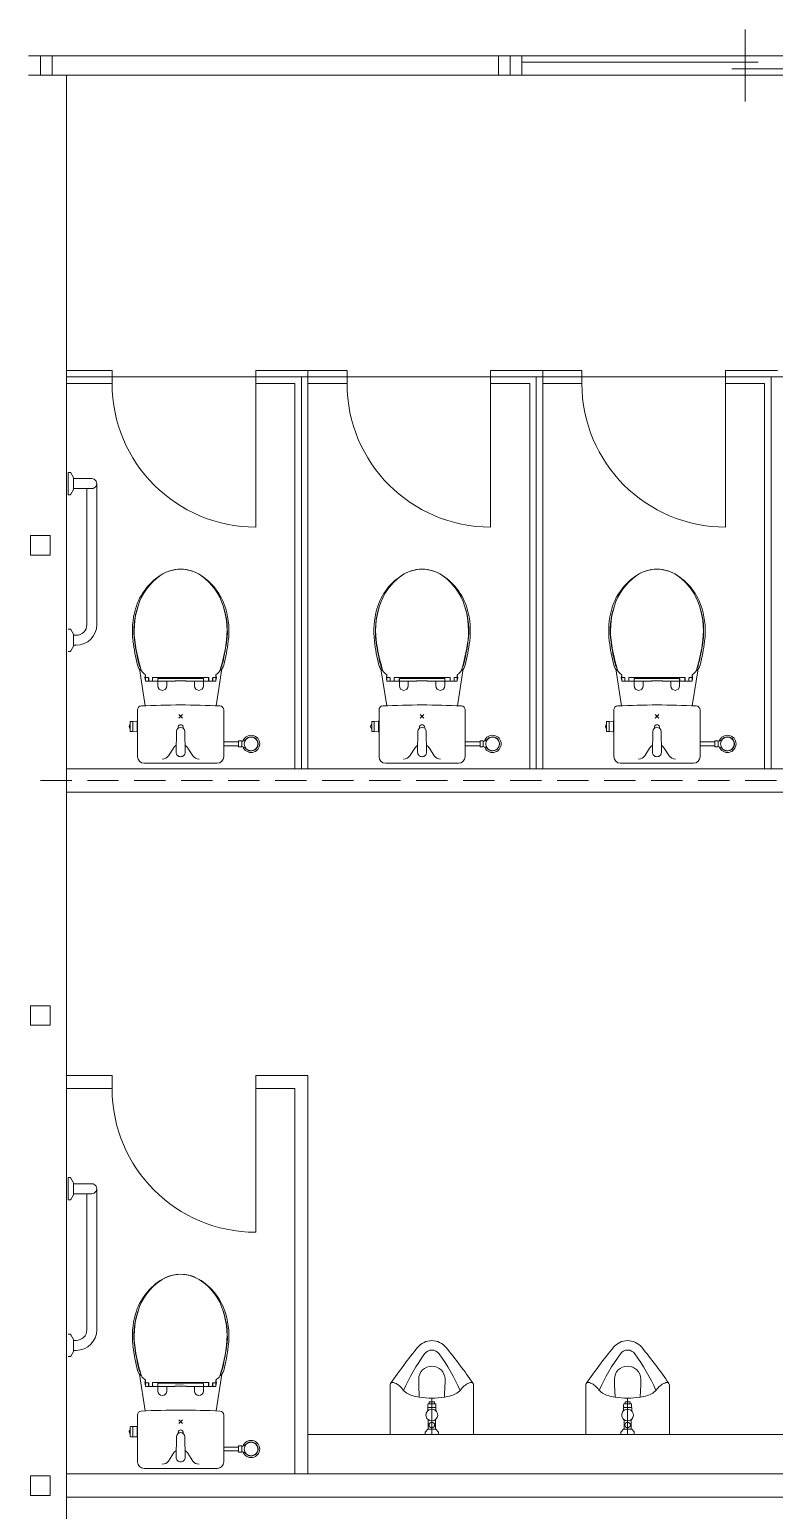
# Model space of a CAD drawing. Units: millimetres at full size, sheet at 1:100. Extents: x -84100 to 167013, y -59450 to 59350.
# Drawn here: x 123154 to 126007, y 32136 to 37806 of the extents above; entities that cross this region are included whole.
import ezdxf

# ---------------------------------------------------------------- set-up
doc = ezdxf.new("R2010")
doc.units = ezdxf.units.MM
doc.header["$LTSCALE"] = 100
doc.linetypes.add('CHAIN1', pattern=[8, 5, -1, 1, -1])
doc.linetypes.add('DASHED1', pattern=[1.8, 1.2, -0.6])
for name, color, linetype, lineweight in [('0-2_間仕切り', 5, 'Continuous', 9), ('0-4_通り芯', 3, 'Continuous', 9), ('0-5_通芯符号', 3, 'CHAIN1', 9), ('0-7_作図線', 7, 'Continuous', 9), ('0-9_階段', 6, 'Continuous', 9), ('0-B_部屋面積', 4, 'Continuous', 9)]:
    doc.layers.add(name, color=color, linetype=linetype, lineweight=lineweight)

msp = doc.modelspace()

# ---------------------------------------------------------------- linework, layer by layer
at = {"layer": '0-2_間仕切り'}
for p, q in [((125894.8, 37805.5), (125894.8, 37530.5)), ((125039.8, 37705.5), (126749.8, 37705.5)), ((125039.8, 37680.5), (125944.8, 37680.5)), ((125844.8, 37655.5), (126749.8, 37655.5)), ((125039.8, 37630.5), (126749.8, 37630.5))]:
    msp.add_line(p, q, dxfattribs=at)
at = {"layer": '0-4_通り芯'}
for p, q in [((123239.8, 37705.5), (124949.8, 37705.5)), ((124949.8, 37630.5), (123239.8, 37630.5)), ((123294.8, 37630.5), (123294.8, 28630.5)), ((123294.8, 34975.5), (131194.8, 34975.5)), ((123294.8, 34885.5), (131194.8, 34885.5)), ((123294.8, 32275.5), (129399.8, 32275.5)), ((123294.8, 32185.5), (129489.8, 32185.5))]:
    msp.add_line(p, q, dxfattribs=at)
at = {"layer": '0-5_通芯符号'}
msp.add_line((113782.3, 37630.5), (167012.6, 37630.5), dxfattribs=at)
at = {"layer": '0-5_通芯符号', "linetype": 'DASHED1'}
msp.add_line((123194.8, 34930.5), (131294.8, 34930.5), dxfattribs=at)
at = {"layer": '0-7_作図線'}
for p, q in [((123149.8, 37705.5), (123239.8, 37705.5)), ((123194.8, 37630.5), (123194.8, 37705.5)), ((123239.8, 37630.5), (123239.8, 37705.5)), ((124949.8, 37705.5), (125039.8, 37705.5)), ((124949.8, 37630.5), (124949.8, 37705.5)), ((124994.8, 37630.5), (124994.8, 37705.5)), ((125039.8, 37630.5), (125039.8, 37705.5)), ((123149.8, 37630.5), (123239.8, 37630.5)), ((124949.8, 37630.5), (125039.8, 37630.5))]:
    msp.add_line(p, q, dxfattribs=at)
for points in [[(123157.3, 35793), (123232.3, 35793), (123232.3, 35868), (123157.3, 35868)], [(123157.3, 33993), (123232.3, 33993), (123232.3, 34068), (123157.3, 34068)], [(123157.3, 32193), (123232.3, 32193), (123232.3, 32268), (123157.3, 32268)]]:
    msp.add_lwpolyline(points, close=True, dxfattribs=at)
at = {"layer": '0-9_階段'}
for p, q in [((123294.8, 36475.5), (127794.8, 36475.5)), ((124194.8, 36475.5), (124194.8, 34975.5)), ((125094.8, 36475.5), (125094.8, 34975.5)), ((125994.8, 36475.5), (125994.8, 34975.5))]:
    msp.add_line(p, q, dxfattribs=at)
at = {"layer": '0-B_部屋面積'}
for p, q in [((123294.8, 36500.5), (123469.8, 36500.5)), ((123469.8, 36500.5), (123469.8, 36450.5)), ((124019.8, 36500.5), (124219.8, 36500.5)), ((124019.8, 36500.5), (124019.8, 35900.5)), ((124219.8, 36500.5), (124219.8, 34975.5)), ((124219.8, 36500.5), (124369.8, 36500.5)), ((124369.8, 36500.5), (124369.8, 36450.5)), ((124919.8, 36500.5), (125119.8, 36500.5)), ((124919.8, 36500.5), (124919.8, 35900.5)), ((125119.8, 36500.5), (125119.8, 34975.5)), ((125119.8, 36500.5), (125269.8, 36500.5)), ((125269.8, 36500.5), (125269.8, 36450.5)), ((125819.8, 36500.5), (125819.8, 35900.5)), ((125819.8, 36500.5), (126019.8, 36500.5)), ((123294.8, 36450.5), (123469.8, 36450.5)), ((124019.8, 36450.5), (124169.8, 36450.5)), ((124169.8, 36450.5), (124169.8, 34975.5)), ((124219.8, 36450.5), (124369.8, 36450.5)), ((124919.8, 36450.5), (125069.8, 36450.5)), ((125069.8, 36450.5), (125069.8, 34975.5)), ((125119.8, 36450.5), (125269.8, 36450.5)), ((125819.8, 36450.5), (125969.8, 36450.5)), ((125969.8, 36450.5), (125969.8, 34975.5)), ((123301.9, 36024.7), (123301.9, 36109.7)), ((123301.9, 36109.7), (123308.6, 36109.7)), ((123321.6, 36090.2), (123311.2, 36108.2)), ((123321.8, 36045.2), (123321.8, 36089.2)), ((123321.8, 36086.2), (123391.9, 36086.2)), ((123410.9, 35527.2), (123410.9, 36067.2)), ((123301.9, 36024.7), (123308.6, 36024.7)), ((123311.2, 36026.2), (123321.6, 36044.2)), ((123321.8, 36048.2), (123391.9, 36048.2)), ((123372.9, 35527.2), (123372.9, 36048.2)), ((123301.9, 35509.7), (123308.6, 35509.7)), ((123321.6, 35490.2), (123311.2, 35508.2)), ((123311.2, 35426.2), (123321.6, 35444.2)), ((123321.8, 35445.2), (123321.8, 35489.2)), ((123321.8, 35486.2), (123331.9, 35486.2)), ((123321.8, 35448.2), (123331.9, 35448.2)), ((123301.9, 35424.7), (123308.6, 35424.7)), ((123596.8, 35216.4), (123574.2, 35357.5)), ((123597.8, 35311.5), (123597.8, 35333.3)), ((123607.8, 35324.5), (123597.8, 35324.5)), ((123607.7, 35324.3), (123599.5, 35324.5)), ((123624.8, 35311.5), (123624.8, 35324.9)), ((123625, 35324.9), (123624.8, 35324.9)), ((123625, 35324.9), (123625, 35311.5)), ((123702.3, 35324.9), (123625, 35324.9)), ((123839.5, 35324.9), (123762.3, 35324.9)), ((123839.5, 35311.5), (123839.5, 35324.9)), ((123839.8, 35324.9), (123839.5, 35324.9)), ((123839.8, 35311.5), (123839.8, 35324.9)), ((123866.8, 35324.5), (123856.8, 35324.5)), ((123865.1, 35324.5), (123856.9, 35324.3)), ((123866.8, 35311.5), (123866.8, 35333.3)), ((123867.8, 35216.4), (123890.4, 35357.5)), ((124521.8, 35216.4), (124499.2, 35357.5)), ((124522.8, 35311.5), (124522.8, 35333.3)), ((124532.8, 35324.5), (124522.8, 35324.5)), ((124532.7, 35324.3), (124524.5, 35324.5)), ((124549.8, 35311.5), (124549.8, 35324.9)), ((124550, 35324.9), (124550, 35311.5)), ((124628.3, 35324.9), (124627.3, 35324.9)), ((124629.4, 35324.9), (124628.3, 35324.9)), ((124630.7, 35324.9), (124629.4, 35324.9)), ((124632.1, 35324.9), (124630.7, 35324.9)), ((124633.7, 35324.9), (124632.1, 35324.9)), ((124635.4, 35324.9), (124633.7, 35324.9)), ((124637.3, 35324.9), (124635.4, 35324.9)), ((124639.3, 35324.9), (124637.3, 35324.9)), ((124641.5, 35324.9), (124639.3, 35324.9)), ((124643.8, 35325), (124641.5, 35324.9)), ((124646.3, 35325), (124643.8, 35325)), ((124651.8, 35325), (124646.3, 35325)), ((124657.3, 35325), (124651.8, 35325)), ((124662.8, 35325), (124657.3, 35325)), ((124668.3, 35325), (124662.8, 35325)), ((124670.7, 35325), (124668.3, 35325)), ((124673.1, 35324.9), (124670.7, 35325)), ((124675.2, 35324.9), (124673.1, 35324.9)), ((124677.3, 35324.9), (124675.2, 35324.9)), ((124679.2, 35324.9), (124677.3, 35324.9)), ((124680.9, 35324.9), (124679.2, 35324.9)), ((124682.4, 35324.9), (124680.9, 35324.9)), ((124683.9, 35324.9), (124682.4, 35324.9)), ((124685.2, 35324.9), (124683.9, 35324.9)), ((124686.3, 35324.9), (124685.2, 35324.9)), ((124687.3, 35324.9), (124686.3, 35324.9)), ((124764.5, 35324.9), (124687.3, 35324.9)), ((124764.8, 35324.9), (124764.5, 35324.9)), ((124764.5, 35311.5), (124764.5, 35324.9)), ((124764.8, 35311.5), (124764.8, 35324.9)), ((124791.8, 35324.5), (124781.8, 35324.5)), ((124790.1, 35324.5), (124781.9, 35324.3)), ((124791.8, 35311.5), (124791.8, 35333.3)), ((124792.8, 35216.4), (124815.4, 35357.5)), ((125421.8, 35216.4), (125399.2, 35357.5)), ((125422.8, 35311.5), (125422.8, 35333.3)), ((125432.8, 35324.5), (125422.8, 35324.5)), ((125432.6, 35324.3), (125424.5, 35324.5)), ((125449.8, 35311.5), (125449.8, 35324.9)), ((125450, 35324.9), (125450, 35311.5)), ((125528.3, 35324.9), (125527.3, 35324.9)), ((125529.4, 35324.9), (125528.3, 35324.9)), ((125530.7, 35324.9), (125529.4, 35324.9)), ((125532.1, 35324.9), (125530.7, 35324.9)), ((125533.7, 35324.9), (125532.1, 35324.9)), ((125535.4, 35324.9), (125533.7, 35324.9)), ((125537.3, 35324.9), (125535.4, 35324.9)), ((125539.3, 35324.9), (125537.3, 35324.9)), ((125541.5, 35324.9), (125539.3, 35324.9)), ((125543.8, 35325), (125541.5, 35324.9)), ((125546.3, 35325), (125543.8, 35325)), ((125551.8, 35325), (125546.3, 35325)), ((125557.3, 35325), (125551.8, 35325)), ((125562.8, 35325), (125557.3, 35325)), ((125568.3, 35325), (125562.8, 35325)), ((125570.8, 35325), (125568.3, 35325)), ((125573.1, 35324.9), (125570.8, 35325)), ((125575.2, 35324.9), (125573.1, 35324.9)), ((125577.3, 35324.9), (125575.2, 35324.9)), ((125579.2, 35324.9), (125577.3, 35324.9)), ((125580.9, 35324.9), (125579.2, 35324.9)), ((125582.5, 35324.9), (125580.9, 35324.9)), ((125583.9, 35324.9), (125582.5, 35324.9)), ((125585.2, 35324.9), (125583.9, 35324.9)), ((125586.3, 35324.9), (125585.2, 35324.9)), ((125587.3, 35324.9), (125586.3, 35324.9)), ((125664.5, 35324.9), (125587.3, 35324.9)), ((125664.8, 35324.9), (125664.5, 35324.9)), ((125664.5, 35311.5), (125664.5, 35324.9)), ((125664.8, 35311.5), (125664.8, 35324.9)), ((125691.8, 35324.5), (125681.8, 35324.5)), ((125690.1, 35324.5), (125681.9, 35324.3)), ((125691.8, 35311.5), (125691.8, 35333.3)), ((125692.7, 35216.4), (125715.4, 35357.5)), ((123609.6, 35310.5), (123598.8, 35310.5)), ((123609.6, 35310.5), (123609.6, 35322.2)), ((123609.8, 35322.5), (123609.8, 35311.5)), ((123623.8, 35310.5), (123610.8, 35310.5)), ((123626, 35310.5), (123644, 35310.5)), ((123645, 35311.5), (123645, 35319.2)), ((123645.3, 35320.2), (123645.3, 35292.5)), ((123709.3, 35310.5), (123646.3, 35310.5)), ((123647.1, 35321.2), (123712.3, 35320.5)), ((123679.2, 35305.5), (123679.2, 35310.5)), ((123679.3, 35292.5), (123679.3, 35305.5)), ((123712.3, 35320.5), (123721.3, 35320.5)), ((123750.9, 35311.5), (123713.6, 35311.5)), ((123721.3, 35320.5), (123732.3, 35320.5)), ((123732.3, 35320.5), (123743.3, 35320.5)), ((123743.3, 35320.5), (123817.5, 35321.2)), ((123755.3, 35310.5), (123818.3, 35310.5)), ((123785.3, 35305.5), (123785.3, 35292.5)), ((123785.4, 35310.5), (123785.4, 35305.5)), ((123819.3, 35320.2), (123819.3, 35292.5)), ((123819.5, 35319.2), (123819.5, 35311.5)), ((123820.5, 35310.5), (123838.5, 35310.5)), ((123853.8, 35310.5), (123840.8, 35310.5)), ((123854.8, 35322.5), (123854.8, 35311.5)), ((123855, 35322.2), (123855, 35310.5)), ((123865.8, 35310.5), (123855, 35310.5)), ((124534.6, 35310.5), (124523.8, 35310.5)), ((124534.6, 35310.5), (124534.6, 35322.2)), ((124534.8, 35322.5), (124534.8, 35311.5)), ((124548.8, 35310.5), (124535.8, 35310.5)), ((124551, 35310.5), (124569, 35310.5)), ((124570, 35311.5), (124570, 35319.2)), ((124570.3, 35320.2), (124570.3, 35292.5)), ((124634.3, 35310.5), (124571.3, 35310.5)), ((124604.2, 35305.5), (124604.2, 35310.5)), ((124604.3, 35292.5), (124604.3, 35305.5)), ((124675.9, 35311.5), (124638.6, 35311.5)), ((124646.3, 35320.5), (124657.3, 35320.5)), ((124657.3, 35320.5), (124668.3, 35320.5)), ((124668.3, 35320.5), (124742.5, 35321.2)), ((124680.3, 35310.5), (124743.3, 35310.5)), ((124710.3, 35305.5), (124710.3, 35292.5)), ((124710.4, 35310.5), (124710.4, 35305.5)), ((124744.3, 35320.2), (124744.3, 35292.5)), ((124744.5, 35319.2), (124744.5, 35311.5)), ((124745.5, 35310.5), (124763.5, 35310.5)), ((124778.8, 35310.5), (124765.8, 35310.5)), ((124779.8, 35322.5), (124779.8, 35311.5)), ((124780, 35322.2), (124780, 35310.5)), ((124790.8, 35310.5), (124780, 35310.5)), ((125434.6, 35310.5), (125423.8, 35310.5)), ((125434.6, 35310.5), (125434.6, 35322.2)), ((125434.8, 35322.5), (125434.8, 35311.5)), ((125448.8, 35310.5), (125435.8, 35310.5)), ((125451, 35310.5), (125469, 35310.5)), ((125470, 35311.5), (125470, 35319.2)), ((125470.3, 35320.2), (125470.3, 35292.5)), ((125534.3, 35310.5), (125471.3, 35310.5)), ((125504.2, 35305.5), (125504.2, 35310.5)), ((125504.3, 35292.5), (125504.3, 35305.5)), ((125575.9, 35311.5), (125538.6, 35311.5)), ((125546.3, 35320.5), (125557.3, 35320.5)), ((125557.3, 35320.5), (125568.3, 35320.5)), ((125568.3, 35320.5), (125642.5, 35321.2)), ((125580.3, 35310.5), (125643.3, 35310.5)), ((125610.3, 35305.5), (125610.3, 35292.5)), ((125610.4, 35310.5), (125610.4, 35305.5)), ((125644.3, 35320.2), (125644.3, 35292.5)), ((125644.5, 35319.2), (125644.5, 35311.5)), ((125645.5, 35310.5), (125663.5, 35310.5)), ((125678.8, 35310.5), (125665.8, 35310.5)), ((125679.8, 35322.5), (125679.8, 35311.5)), ((125680, 35322.2), (125680, 35310.5)), ((125690.8, 35310.5), (125680, 35310.5)), ((123539.3, 35155.2), (123539.3, 35118.7)), ((123549.3, 35156.2), (123540.3, 35156.2)), ((123549.3, 35156.2), (123549.3, 35117.7)), ((123549.6, 35156.5), (123564.2, 35157)), ((123565.3, 35118), (123565.3, 35156)), ((123567.3, 35200.7), (123567.3, 35021.5)), ((123725.2, 35168.4), (123739.4, 35182.6)), ((123725.2, 35182.6), (123739.4, 35168.4)), ((123897.3, 35200.7), (123897.3, 35021.5)), ((124464.3, 35155.2), (124464.3, 35118.7)), ((124474.3, 35156.2), (124465.3, 35156.2)), ((124474.3, 35156.2), (124474.3, 35117.7)), ((124474.6, 35156.5), (124489.2, 35157)), ((124490.3, 35118), (124490.3, 35156)), ((124492.3, 35200.7), (124492.3, 35021.5)), ((124650.2, 35182.6), (124664.4, 35168.4)), ((124650.2, 35168.4), (124664.4, 35182.6)), ((124822.3, 35200.7), (124822.3, 35021.5)), ((125364.3, 35155.2), (125364.3, 35118.7)), ((125374.3, 35156.2), (125365.3, 35156.2)), ((125374.3, 35156.2), (125374.3, 35117.7)), ((125374.6, 35156.5), (125389.2, 35157)), ((125390.3, 35118), (125390.3, 35156)), ((125392.3, 35200.7), (125392.3, 35021.5)), ((125550.2, 35182.6), (125564.4, 35168.4)), ((125550.2, 35168.4), (125564.4, 35182.6)), ((125722.3, 35200.7), (125722.3, 35021.5)), ((123549.3, 35117.7), (123540.3, 35117.7)), ((123549.6, 35117.5), (123564.2, 35117)), ((123565.3, 35153), (123567.3, 35153)), ((123565.3, 35121), (123567.3, 35121)), ((123715.3, 35038.7), (123716.3, 35117.6)), ((123749.3, 35038.7), (123748.3, 35117.6)), ((124474.3, 35117.7), (124465.3, 35117.7)), ((124474.6, 35117.5), (124489.2, 35117)), ((124490.3, 35153), (124492.3, 35153)), ((124490.3, 35121), (124492.3, 35121)), ((124640.3, 35038.7), (124641.3, 35117.6)), ((124674.3, 35038.7), (124673.3, 35117.6)), ((125374.3, 35117.7), (125365.3, 35117.7)), ((125374.6, 35117.5), (125389.2, 35117)), ((125390.3, 35153), (125392.3, 35153)), ((125390.3, 35121), (125392.3, 35121)), ((125540.3, 35038.7), (125541.3, 35117.6)), ((125574.3, 35038.7), (125573.3, 35117.6)), ((123685.6, 35024.4), (123704.3, 35054)), ((123760.2, 35054), (123778.9, 35024.4)), ((123897.3, 35077.8), (123954.3, 35077.8)), ((123897.3, 35063.2), (123954.3, 35063.2)), ((123954.3, 35081.5), (123955, 35082.3)), ((123954.3, 35081.5), (123954.3, 35059.5)), ((123954.3, 35059.5), (123955, 35058.8)), ((123965.5, 35082.3), (123955, 35082.3)), ((123965.5, 35058.8), (123955, 35058.8)), ((123966.3, 35081.5), (123965.5, 35082.3)), ((123966.3, 35059.5), (123965.5, 35058.8)), ((123966.3, 35081.5), (123966.3, 35059.5)), ((124610.6, 35024.4), (124629.3, 35054)), ((124685.2, 35054), (124703.9, 35024.4)), ((124822.3, 35077.8), (124879.3, 35077.8)), ((124822.3, 35063.2), (124879.3, 35063.2)), ((124879.3, 35081.5), (124880, 35082.3)), ((124879.3, 35081.5), (124879.3, 35059.5)), ((124879.3, 35059.5), (124880, 35058.8)), ((124890.5, 35058.8), (124880, 35058.8)), ((125510.6, 35024.4), (125529.3, 35054)), ((125585.2, 35054), (125603.9, 35024.4)), ((125722.3, 35077.8), (125779.3, 35077.8)), ((125722.3, 35063.2), (125779.3, 35063.2)), ((125779.3, 35081.5), (125780, 35082.3)), ((125779.3, 35081.5), (125779.3, 35059.5)), ((125779.3, 35059.5), (125780, 35058.8)), ((125790.5, 35058.8), (125780, 35058.8)), ((123592.3, 34996.5), (123872.3, 34996.5)), ((124517.3, 34996.5), (124797.3, 34996.5)), ((125417.3, 34996.5), (125697.3, 34996.5)), ((123294.8, 33800.5), (123469.8, 33800.5)), ((123469.8, 33800.5), (123469.8, 33750.5)), ((124019.8, 33800.5), (124019.8, 33200.5)), ((124019.8, 33800.5), (124219.8, 33800.5)), ((124219.8, 33800.5), (124219.8, 32275.5)), ((123294.8, 33750.5), (123469.8, 33750.5)), ((124019.8, 33750.5), (124169.8, 33750.5)), ((124169.8, 33750.5), (124169.8, 32275.5)), ((123301.9, 33409.7), (123308.6, 33409.7)), ((123301.9, 33324.7), (123301.9, 33409.7)), ((123321.6, 33390.2), (123311.2, 33408.2)), ((123311.2, 33326.2), (123321.6, 33344.2)), ((123321.8, 33345.2), (123321.8, 33389.2)), ((123321.8, 33386.2), (123391.9, 33386.2)), ((123321.8, 33348.2), (123391.9, 33348.2)), ((123372.9, 32827.2), (123372.9, 33348.2)), ((123410.9, 32827.2), (123410.9, 33367.2)), ((123301.9, 33324.7), (123308.6, 33324.7)), ((123301.9, 32809.7), (123308.6, 32809.7)), ((123321.6, 32790.2), (123311.2, 32808.2)), ((123321.8, 32745.2), (123321.8, 32789.2)), ((123321.8, 32786.2), (123331.9, 32786.2)), ((123301.9, 32724.7), (123308.6, 32724.7)), ((123311.2, 32726.2), (123321.6, 32744.2)), ((123321.8, 32748.2), (123331.9, 32748.2)), ((123596.8, 32516.4), (123574.2, 32657.5)), ((123597.8, 32611.5), (123597.8, 32633.3)), ((123607.8, 32624.5), (123597.8, 32624.5)), ((123609.6, 32610.5), (123598.8, 32610.5)), ((123607.7, 32624.3), (123599.5, 32624.5)), ((123609.6, 32610.5), (123609.6, 32622.3)), ((123609.8, 32622.5), (123609.8, 32611.5)), ((123623.8, 32610.5), (123610.8, 32610.5)), ((123624.8, 32611.5), (123624.8, 32624.9)), ((123625, 32624.9), (123625, 32611.5)), ((123626, 32610.5), (123644, 32610.5)), ((123645, 32611.5), (123645, 32619.2)), ((123645.3, 32620.2), (123645.3, 32592.5)), ((123709.3, 32610.5), (123646.3, 32610.5)), ((123679.2, 32605.5), (123679.2, 32610.5)), ((123679.3, 32592.5), (123679.3, 32605.5)), ((123703.3, 32624.9), (123702.3, 32624.9)), ((123704.4, 32624.9), (123703.3, 32624.9)), ((123705.7, 32624.9), (123704.4, 32624.9)), ((123707.1, 32624.9), (123705.7, 32624.9)), ((123708.7, 32624.9), (123707.1, 32624.9)), ((123710.4, 32624.9), (123708.7, 32624.9)), ((123712.3, 32624.9), (123710.4, 32624.9)), ((123714.3, 32624.9), (123712.3, 32624.9)), ((123750.9, 32611.5), (123713.6, 32611.5)), ((123716.5, 32624.9), (123714.3, 32624.9)), ((123718.8, 32625), (123716.5, 32624.9)), ((123721.3, 32625), (123718.8, 32625)), ((123726.8, 32625), (123721.3, 32625)), ((123721.3, 32620.5), (123732.3, 32620.5)), ((123732.3, 32625), (123726.8, 32625)), ((123737.8, 32625), (123732.3, 32625)), ((123732.3, 32620.5), (123743.3, 32620.5)), ((123743.3, 32625), (123737.8, 32625)), ((123745.7, 32625), (123743.3, 32625)), ((123743.3, 32620.5), (123817.5, 32621.2)), ((123748.1, 32624.9), (123745.7, 32625)), ((123750.2, 32624.9), (123748.1, 32624.9)), ((123752.3, 32624.9), (123750.2, 32624.9)), ((123754.2, 32624.9), (123752.3, 32624.9)), ((123755.9, 32624.9), (123754.2, 32624.9)), ((123755.3, 32610.5), (123818.3, 32610.5)), ((123757.4, 32624.9), (123755.9, 32624.9)), ((123758.9, 32624.9), (123757.4, 32624.9)), ((123760.2, 32624.9), (123758.9, 32624.9)), ((123761.3, 32624.9), (123760.2, 32624.9)), ((123762.3, 32624.9), (123761.3, 32624.9)), ((123839.5, 32624.9), (123762.3, 32624.9)), ((123785.3, 32605.5), (123785.3, 32592.5)), ((123785.4, 32610.5), (123785.4, 32605.5)), ((123819.3, 32620.2), (123819.3, 32592.5)), ((123819.5, 32619.2), (123819.5, 32611.5)), ((123820.5, 32610.5), (123838.5, 32610.5)), ((123839.8, 32624.9), (123839.5, 32624.9)), ((123839.5, 32611.5), (123839.5, 32624.9)), ((123839.8, 32611.5), (123839.8, 32624.9)), ((123853.8, 32610.5), (123840.8, 32610.5)), ((123854.8, 32622.5), (123854.8, 32611.5)), ((123855, 32622.3), (123855, 32610.5)), ((123865.8, 32610.5), (123855, 32610.5)), ((123866.8, 32624.5), (123856.8, 32624.5)), ((123865.1, 32624.5), (123856.9, 32624.3)), ((123866.8, 32611.5), (123866.8, 32633.3)), ((123867.8, 32516.4), (123890.4, 32657.5)), ((124534.8, 32425.5), (124534.8, 32615.5)), ((124644.3, 32625.4), (124644.3, 32637.4)), ((124646.8, 32569.3), (124644.5, 32615.7)), ((124745, 32615.7), (124742.7, 32569.3)), ((124745.3, 32637.4), (124745.3, 32625.4)), ((124854.8, 32425.5), (124854.8, 32615.5)), ((125284.8, 32425.5), (125284.8, 32615.5)), ((125394.3, 32625.4), (125394.3, 32637.4)), ((125396.8, 32569.3), (125394.5, 32615.7)), ((125495, 32615.7), (125492.7, 32569.3)), ((125495.3, 32637.4), (125495.3, 32625.4)), ((125604.8, 32425.5), (125604.8, 32615.5)), ((124684.8, 32543.5), (124684.9, 32549.5)), ((124694.8, 32565.5), (124694.8, 32425.5)), ((124704.6, 32549.5), (124704.7, 32543.5)), ((125434.8, 32543.5), (125434.9, 32549.5)), ((125444.8, 32565.5), (125444.8, 32425.5)), ((125454.6, 32549.5), (125454.7, 32543.5)), ((123567.3, 32500.7), (123567.3, 32321.5)), ((123897.3, 32500.7), (123897.3, 32321.5)), ((124679, 32520.3), (124679, 32529.5)), ((124679, 32529.5), (124710.5, 32529.5)), ((124679.5, 32541.5), (124679.3, 32529.5)), ((124684.8, 32543.5), (124681.5, 32543.5)), ((124708.1, 32543.5), (124684.8, 32543.5)), ((124710.1, 32541.5), (124710.3, 32529.5)), ((124710.5, 32529.5), (124710.5, 32520.3)), ((125429, 32520.3), (125429, 32529.5)), ((125429, 32529.5), (125460.5, 32529.5)), ((125429.5, 32541.5), (125429.3, 32529.5)), ((125434.8, 32543.5), (125431.5, 32543.5)), ((125458.1, 32543.5), (125434.8, 32543.5)), ((125460.1, 32541.5), (125460.3, 32529.5)), ((125460.5, 32529.5), (125460.5, 32520.3)), ((123539.3, 32455.2), (123539.3, 32418.7)), ((123549.3, 32456.2), (123540.3, 32456.2)), ((123549.3, 32456.2), (123549.3, 32417.7)), ((123549.6, 32456.5), (123564.2, 32457)), ((123565.3, 32418), (123565.3, 32456)), ((123565.3, 32453), (123567.3, 32453)), ((123725.2, 32482.6), (123739.4, 32468.4)), ((123725.2, 32468.4), (123739.4, 32482.6)), ((124669, 32425.5), (124669, 32433.9)), ((124679.1, 32446), (124670.1, 32436.6)), ((124709.4, 32446.5), (124680.2, 32446.5)), ((124681.3, 32446.5), (124681.3, 32478.9)), ((124708.3, 32478.9), (124708.3, 32446.5)), ((124710.5, 32446), (124719.4, 32436.6)), ((124720.5, 32425.5), (124720.5, 32433.9)), ((125419, 32425.5), (125419, 32433.9)), ((125429.1, 32446), (125420.1, 32436.6)), ((125459.4, 32446.5), (125430.2, 32446.5)), ((125431.3, 32446.5), (125431.3, 32478.9)), ((125458.3, 32478.9), (125458.3, 32446.5)), ((125460.5, 32446), (125469.4, 32436.6)), ((125470.5, 32425.5), (125470.5, 32433.9)), ((123549.3, 32417.7), (123540.3, 32417.7)), ((123549.6, 32417.5), (123564.2, 32417)), ((123565.3, 32421), (123567.3, 32421)), ((123715.3, 32338.7), (123716.3, 32417.6)), ((123749.3, 32338.7), (123748.3, 32417.6)), ((123897.3, 32377.8), (123954.3, 32377.8)), ((123954.3, 32381.5), (123955, 32382.3)), ((123954.3, 32381.5), (123954.3, 32359.5)), ((124219.8, 32425.5), (128194.8, 32425.5)), ((123685.6, 32324.4), (123704.3, 32354)), ((123760.2, 32354), (123778.9, 32324.4)), ((123897.3, 32363.2), (123954.3, 32363.2)), ((123954.3, 32359.5), (123955, 32358.8)), ((123965.5, 32358.8), (123955, 32358.8)), ((123592.3, 32296.5), (123872.3, 32296.5))]:
    msp.add_line(p, q, dxfattribs=at)
for points in [[(123762.3, 35324.9), (123761.3, 35324.9), (123760.2, 35324.9), (123758.9, 35324.9), (123757.4, 35324.9), (123755.9, 35324.9), (123754.2, 35324.9), (123752.3, 35324.9), (123750.2, 35324.9), (123748.1, 35324.9), (123745.7, 35325), (123743.3, 35325), (123737.8, 35325), (123732.3, 35325), (123726.8, 35325), (123721.3, 35325), (123718.8, 35325), (123716.5, 35324.9), (123714.3, 35324.9), (123712.3, 35324.9), (123710.4, 35324.9), (123708.7, 35324.9), (123707.1, 35324.9), (123705.7, 35324.9), (123704.4, 35324.9), (123703.3, 35324.9), (123702.3, 35324.9)], [(124627.3, 35324.9), (124550, 35324.9), (124549.8, 35324.9)], [(125527.3, 35324.9), (125450, 35324.9), (125449.8, 35324.9)], [(124572.1, 35321.2), (124637.3, 35320.5), (124646.3, 35320.5)], [(125472.1, 35321.2), (125537.3, 35320.5), (125546.3, 35320.5)], [(124891.3, 35081.5), (124890.5, 35082.3), (124880, 35082.3)], [(124891.3, 35081.5), (124891.3, 35059.5), (124890.5, 35058.8)], [(125791.3, 35081.5), (125790.5, 35082.3), (125780, 35082.3)], [(125791.3, 35081.5), (125791.3, 35059.5), (125790.5, 35058.8)], [(123702.3, 32624.9), (123625, 32624.9), (123624.8, 32624.9)], [(123647.1, 32621.2), (123712.3, 32620.5), (123721.3, 32620.5)], [(123966.3, 32381.5), (123965.5, 32382.3), (123955, 32382.3)], [(123966.3, 32381.5), (123966.3, 32359.5), (123965.5, 32358.8)]]:
    msp.add_lwpolyline(points, dxfattribs=at)
for centre, radius in [((124002.3, 35070.5), 26.2), ((124927.3, 35070.5), 26.2), ((125827.3, 35070.5), 26.2), ((124694.8, 32462.5), 10.5), ((125444.8, 32462.5), 10.5), ((124002.3, 32370.5), 26.2)]:
    msp.add_circle(centre, radius, dxfattribs=at)
for centre, radius, start, end in [((124019.8, 36450.5), 550, 180, 270), ((124919.8, 36450.5), 550, 180, 270), ((125819.8, 36450.5), 550, 180, 270), ((123308.6, 36106.7), 3, 29.898, 90), ((123319.8, 36089.2), 2, 0, 29.9), ((123391.9, 36067.2), 19, 269.9996, 90), ((123308.6, 36027.7), 3, 270, 330.102), ((123319.8, 36045.2), 2, 330.1, 360), ((123777.4, 35524.6), 227, 120.0891, 163.9428), ((123732.3, 35602.5), 137, 54.263, 125.737), ((123732.3, 35602.5), 137, 59.9109, 120.089), ((123687.2, 35524.6), 227, 16.0572, 59.9109), ((124702.4, 35524.6), 227, 120.0891, 163.9428), ((124657.3, 35602.5), 137, 54.263, 125.737), ((124657.3, 35602.5), 137, 59.9109, 120.089), ((124612.2, 35524.6), 227, 16.0572, 59.9109), ((125602.4, 35524.6), 227, 120.0891, 163.9428), ((125557.3, 35602.5), 137, 54.263, 125.737), ((125557.3, 35602.5), 137, 59.9109, 120.089), ((125512.2, 35524.6), 227, 16.0572, 59.9109), ((123783.7, 35531.1), 225, 125.737, 162.4982), ((123680.9, 35531.1), 225, 17.5018, 54.263), ((124708.7, 35531.1), 225, 125.737, 162.4982), ((124605.9, 35531.1), 225, 17.5018, 54.263), ((125608.7, 35531.1), 225, 125.737, 162.4982), ((125505.9, 35531.1), 225, 17.5018, 54.263), ((123854.3, 35502.5), 307, 163.9428, 187.2655), ((123854.3, 35502.5), 301, 161.2166, 188.144), ((123874.3, 35502.5), 320, 162.4982, 189.7492), ((123610.3, 35502.5), 301, 351.8559, 18.7834), ((123590.3, 35502.5), 320, 350.2508, 17.5017), ((123610.3, 35502.5), 307, 352.7344, 16.0572), ((124779.3, 35502.5), 307, 163.9428, 187.2655), ((124779.3, 35502.5), 301, 161.2166, 188.144), ((124799.3, 35502.5), 320, 162.4982, 189.7492), ((124535.3, 35502.5), 301, 351.8559, 18.7834), ((124515.3, 35502.5), 320, 350.2508, 17.5017), ((124535.3, 35502.5), 307, 352.7344, 16.0572), ((125679.3, 35502.5), 307, 163.9428, 187.2655), ((125679.3, 35502.5), 301, 161.2166, 188.144), ((125699.3, 35502.5), 320, 162.4982, 189.7492), ((125435.3, 35502.5), 301, 351.8559, 18.7834), ((125415.3, 35502.5), 320, 350.2508, 17.5017), ((125435.3, 35502.5), 307, 352.7344, 16.0572), ((123308.6, 35506.7), 3, 29.899, 90), ((123331.9, 35527.2), 41, 270, 0), ((123331.9, 35527.2), 79, 270, 0), ((123319.8, 35489.2), 2, 0, 29.9), ((123319.8, 35445.2), 2, 330.1, 360), ((124343.3, 35564.8), 800, 187.2656, 193.9829), ((124387.8, 35578.8), 840, 188.144, 194.3016), ((124406.5, 35593.9), 860, 189.7492, 196.0105), ((123058.1, 35593.9), 860, 343.9895, 350.2508), ((123076.7, 35578.8), 840, 345.6984, 351.8559), ((123121.2, 35564.8), 800, 346.0171, 352.7344), ((125268.3, 35564.8), 800, 187.2656, 193.9829), ((125312.8, 35578.8), 840, 188.144, 194.3016), ((125331.5, 35593.9), 860, 189.7492, 196.0105), ((123983.1, 35593.9), 860, 343.9895, 350.2508), ((124001.7, 35578.8), 840, 345.6984, 351.8559), ((124046.2, 35564.8), 800, 346.0171, 352.7344), ((126168.3, 35564.8), 800, 187.2656, 193.9829), ((126212.8, 35578.8), 840, 188.144, 194.3016), ((126231.5, 35593.9), 860, 189.7492, 196.0105), ((124883.1, 35593.9), 860, 343.9895, 350.2508), ((124901.7, 35578.8), 840, 345.6984, 351.8559), ((124946.2, 35564.8), 800, 346.0171, 352.7344), ((123308.6, 35427.7), 3, 270, 330.101), ((123601, 35380), 35, 193.9829, 237.8578), ((123607.8, 35380), 35, 194.3016, 214.0763), ((123613.5, 35366.4), 35, 196.0105, 207.2597), ((123613.5, 35366.4), 35, 207.2597, 240.517), ((123625.5, 35324.5), 30, 159.7594, 202.5403), ((123594.8, 35333.3), 3, 31.3923, 60.517), ((123594.8, 35333.3), 3, 0, 31.3923), ((123598.8, 35325.5), 1, 180, 270), ((123607.6, 35322.2), 2, 0, 88.2986), ((123607.8, 35322.5), 2, 0, 90), ((123856.8, 35322.5), 2, 90, 180), ((123857, 35322.2), 2, 91.7014, 180), ((123865.8, 35325.5), 1, 270, 0), ((123839.1, 35324.5), 30, 337.4597, 20.2406), ((123869.8, 35333.3), 3, 148.6077, 180), ((123869.8, 35333.3), 3, 119.483, 148.6076), ((123851.1, 35366.4), 35, 299.483, 332.7403), ((123863.6, 35380), 35, 302.1422, 346.0171), ((123851.1, 35366.4), 35, 332.7403, 343.9895), ((123856.8, 35380), 35, 325.9236, 345.6984), ((124526, 35380), 35, 193.9829, 237.8578), ((124532.8, 35380), 35, 194.3016, 214.0763), ((124538.5, 35366.4), 35, 196.0105, 207.2597), ((124538.5, 35366.4), 35, 207.2597, 240.517), ((124550.5, 35324.5), 30, 159.7594, 202.5403), ((124519.8, 35333.3), 3, 31.3923, 60.517), ((124519.8, 35333.3), 3, 0, 31.3923), ((124523.8, 35325.5), 1, 180, 270), ((124532.6, 35322.2), 2, 0, 88.2986), ((124532.8, 35322.5), 2, 0, 90), ((124781.8, 35322.5), 2, 90, 180), ((124782, 35322.2), 2, 91.7014, 180), ((124790.8, 35325.5), 1, 270, 0), ((124794.8, 35333.3), 3, 148.6077, 180), ((124764.1, 35324.5), 30, 337.4597, 20.2406), ((124794.8, 35333.3), 3, 119.483, 148.6076), ((124776.1, 35366.4), 35, 299.483, 332.7403), ((124788.6, 35380), 35, 302.1422, 346.0171), ((124776.1, 35366.4), 35, 332.7403, 343.9895), ((124781.8, 35380), 35, 325.9236, 345.6984), ((125426, 35380), 35, 193.9829, 237.8578), ((125432.8, 35380), 35, 194.3016, 214.0763), ((125438.5, 35366.4), 35, 196.0105, 207.2597), ((125438.5, 35366.4), 35, 207.2597, 240.517), ((125450.5, 35324.5), 30, 159.7594, 202.5403), ((125419.8, 35333.3), 3, 31.3923, 60.517), ((125419.8, 35333.3), 3, 0, 31.3923), ((125423.8, 35325.5), 1, 180, 270), ((125432.6, 35322.2), 2, 0, 88.2986), ((125432.8, 35322.5), 2, 0, 90), ((125681.8, 35322.5), 2, 90, 180), ((125682, 35322.2), 2, 91.7014, 180), ((125690.8, 35325.5), 1, 270, 0), ((125694.8, 35333.3), 3, 148.6077, 180), ((125664.1, 35324.5), 30, 337.4597, 20.2406), ((125694.8, 35333.3), 3, 119.483, 148.6076), ((125676.1, 35366.4), 35, 299.483, 332.7403), ((125688.6, 35380), 35, 302.1422, 346.0171), ((125676.1, 35366.4), 35, 332.7403, 343.9895), ((125681.8, 35380), 35, 325.9236, 345.6984), ((123598.8, 35311.5), 1, 180, 270), ((123610.8, 35311.5), 1, 180, 270), ((123623.8, 35311.5), 1, 270, 0), ((123626, 35311.5), 1, 180, 270), ((123644, 35311.5), 1, 270, 0), ((123647, 35319.2), 2, 151.045, 180), ((123647, 35319.2), 2, 89.0234, 151.045), ((123646.3, 35311.5), 1, 180, 270), ((123662.3, 35292.5), 17, 180, 0), ((123709.3, 35315.5), 5, 270, 295.8419), ((123713.6, 35306.5), 5, 90, 115.8419), ((123750.9, 35306.5), 5, 64.1581, 90), ((123755.3, 35315.5), 5, 244.1581, 270), ((123802.3, 35292.5), 17, 180, 0), ((123817.5, 35319.2), 2, 28.955, 90.9537), ((123818.3, 35311.5), 1, 270, 0), ((123817.5, 35319.2), 2, 0, 28.955), ((123820.5, 35311.5), 1, 180, 270), ((123838.5, 35311.5), 1, 270, 0), ((123840.8, 35311.5), 1, 180, 270), ((123853.8, 35311.5), 1, 270, 0), ((123865.8, 35311.5), 1, 270, 0), ((124523.8, 35311.5), 1, 180, 270), ((124535.8, 35311.5), 1, 180, 270), ((124548.8, 35311.5), 1, 270, 0), ((124551, 35311.5), 1, 180, 270), ((124569, 35311.5), 1, 270, 0), ((124572, 35319.2), 2, 151.045, 180), ((124572, 35319.2), 2, 89.0234, 151.045), ((124571.3, 35311.5), 1, 180, 270), ((124587.3, 35292.5), 17, 180, 0), ((124634.3, 35315.5), 5, 270, 295.8419), ((124638.6, 35306.5), 5, 90, 115.8419), ((124675.9, 35306.5), 5, 64.1581, 90), ((124680.3, 35315.5), 5, 244.1581, 270), ((124727.3, 35292.5), 17, 180, 0), ((124742.5, 35319.2), 2, 28.955, 90.9537), ((124743.3, 35311.5), 1, 270, 0), ((124742.5, 35319.2), 2, 0, 28.955), ((124745.5, 35311.5), 1, 180, 270), ((124763.5, 35311.5), 1, 270, 0), ((124765.8, 35311.5), 1, 180, 270), ((124778.8, 35311.5), 1, 270, 0), ((124790.8, 35311.5), 1, 270, 0), ((125423.8, 35311.5), 1, 180, 270), ((125435.8, 35311.5), 1, 180, 270), ((125448.8, 35311.5), 1, 270, 0), ((125451, 35311.5), 1, 180, 270), ((125469, 35311.5), 1, 270, 0), ((125472, 35319.2), 2, 151.045, 180), ((125472, 35319.2), 2, 89.0234, 151.045), ((125471.3, 35311.5), 1, 180, 270), ((125487.3, 35292.5), 17, 180, 0), ((125534.3, 35315.5), 5, 270, 295.8419), ((125538.6, 35306.5), 5, 90, 115.8419), ((125575.9, 35306.5), 5, 64.1581, 90), ((125580.3, 35315.5), 5, 244.1581, 270), ((125627.3, 35292.5), 17, 180, 0), ((125642.5, 35319.2), 2, 28.955, 90.9537), ((125643.3, 35311.5), 1, 270, 0), ((125642.5, 35319.2), 2, 0, 28.955), ((125645.5, 35311.5), 1, 180, 270), ((125663.5, 35311.5), 1, 270, 0), ((125665.8, 35311.5), 1, 180, 270), ((125678.8, 35311.5), 1, 270, 0), ((125690.8, 35311.5), 1, 270, 0), ((123582.3, 35200.7), 15, 92.8773, 179.9998), ((123732.3, 32219.5), 3000, 90, 92.8804), ((123732.3, 32219.5), 3000, 87.1196, 90.0001), ((123882.3, 35200.7), 15, 0, 87.1187), ((124507.3, 35200.7), 15, 92.8773, 179.9998), ((124657.3, 32219.5), 3000, 90, 92.8804), ((124657.3, 32219.5), 3000, 87.1196, 90.0001), ((124807.3, 35200.7), 15, 0, 87.1187), ((125407.3, 35200.7), 15, 92.8773, 179.9998), ((125557.3, 32219.5), 3000, 90, 92.8804), ((125557.3, 32219.5), 3000, 87.1196, 90.0001), ((125707.3, 35200.7), 15, 0, 87.1187), ((123540.3, 35155.2), 1, 90, 180), ((123549.6, 35156.2), 0.3, 91.7899, 180), ((123564.3, 35156), 1, 0, 91.7899), ((124465.3, 35155.2), 1, 90, 180), ((124474.6, 35156.2), 0.3, 91.7899, 180), ((124489.3, 35156), 1, 0, 91.7899), ((125365.3, 35155.2), 1, 90, 180), ((125374.6, 35156.2), 0.3, 91.7899, 180), ((125389.3, 35156), 1, 0, 91.7899), ((123543.6, 35137), 8.3, 121.203, 238.7969), ((123540.3, 35118.7), 1, 180, 270), ((123549.6, 35117.8), 0.3, 180, 268.2101), ((123564.3, 35118), 1, 268.2101, 360), ((123732.3, 35117.6), 16, 0, 180), ((123732.3, 35133.5), 10, 342.1567, 197.8433), ((124002.3, 35070.5), 33, 199.0987, 160.7532), ((124002.3, 35070.5), 27, 219.9937, 139.8582), ((124468.6, 35137), 8.3, 121.203, 238.7969), ((124465.3, 35118.7), 1, 180, 270), ((124474.6, 35117.8), 0.3, 180, 268.2101), ((124489.3, 35118), 1, 268.2101, 360), ((124657.3, 35117.6), 16, 0, 180), ((124657.3, 35133.5), 10, 342.1567, 197.8433), ((124927.3, 35070.5), 33, 199.0987, 160.7532), ((124927.3, 35070.5), 27, 219.9937, 139.8582), ((125368.6, 35137), 8.3, 121.203, 238.7969), ((125365.3, 35118.7), 1, 180, 270), ((125374.6, 35117.8), 0.3, 180, 268.2101), ((125389.3, 35118), 1, 268.2101, 360), ((125557.3, 35117.6), 16, 0, 180), ((125557.3, 35133.5), 10, 342.1567, 197.8433), ((125827.3, 35070.5), 33, 199.0987, 160.7532), ((125827.3, 35070.5), 27, 219.9937, 139.8582), ((123732.3, 35036.5), 33, 120.3305, 147.8982), ((123732.3, 35036.5), 33, 32.1017, 59.6694), ((123966.3, 35040.3), 20, 39.9937, 90), ((123966.4, 35100.8), 20, 270, 319.8582), ((124657.3, 35036.5), 33, 120.3305, 147.8982), ((124657.3, 35036.5), 33, 32.1017, 59.6694), ((124891.3, 35040.3), 20, 39.9937, 90), ((124891.4, 35100.8), 20, 270, 319.8582), ((125557.3, 35036.5), 33, 120.3305, 147.8982), ((125557.3, 35036.5), 33, 32.1017, 59.6694), ((125791.3, 35040.3), 20, 39.9937, 90), ((125791.4, 35100.8), 20, 270, 319.8582), ((123592.3, 35021.5), 25, 180, 270), ((123661.7, 35042.5), 30, 270, 323), ((123732.3, 35038.5), 17, 179.2714, 270), ((123732.3, 35038.5), 17, 270, 0.7285), ((123802.9, 35042.5), 30, 217, 270), ((123872.3, 35021.5), 25, 270, 0), ((124517.3, 35021.5), 25, 180, 270), ((124586.7, 35042.5), 30, 270, 323), ((124657.3, 35038.5), 17, 179.2714, 270), ((124657.3, 35038.5), 17, 270, 0.7285), ((124727.9, 35042.5), 30, 217, 270), ((124797.3, 35021.5), 25, 270, 0), ((125417.3, 35021.5), 25, 180, 270), ((125486.7, 35042.5), 30, 270, 323), ((125557.3, 35038.5), 17, 179.2714, 270), ((125557.3, 35038.5), 17, 270, 0.7285), ((125627.9, 35042.5), 30, 217, 270), ((125697.3, 35021.5), 25, 270, 0), ((124019.8, 33750.5), 550, 180, 270), ((123308.6, 33406.7), 3, 29.898, 90), ((123319.8, 33389.2), 2, 0, 29.9), ((123319.8, 33345.2), 2, 330.1, 360), ((123391.9, 33367.2), 19, 269.9996, 90), ((123308.6, 33327.7), 3, 270, 330.102), ((123777.4, 32824.6), 227, 120.0891, 163.9428), ((123783.7, 32831.1), 225, 125.737, 162.4982), ((123732.3, 32902.5), 137, 54.263, 125.737), ((123732.3, 32902.5), 137, 59.9109, 120.089), ((123687.2, 32824.6), 227, 16.0572, 59.9109), ((123680.9, 32831.1), 225, 17.5018, 54.263), ((123854.3, 32802.5), 307, 163.9428, 187.2655), ((123854.3, 32802.5), 301, 161.2166, 188.144), ((123874.3, 32802.5), 320, 162.4982, 189.7492), ((123610.3, 32802.5), 301, 351.8559, 18.7834), ((123590.3, 32802.5), 320, 350.2508, 17.5017), ((123610.3, 32802.5), 307, 352.7344, 16.0572), ((123308.6, 32806.7), 3, 29.899, 90), ((123319.8, 32789.2), 2, 0, 29.9), ((123331.9, 32827.2), 79, 270, 0), ((123331.9, 32827.2), 41, 270, 0), ((124694.8, 32715.5), 70, 90, 140.6249), ((124694.8, 32715.5), 70, 39.3745, 90), ((125444.8, 32715.5), 70, 90, 140.6249), ((125444.8, 32715.5), 70, 39.3745, 90), ((123308.6, 32727.7), 3, 270, 330.101), ((123319.8, 32745.2), 2, 330.1, 360), ((124343.3, 32864.8), 800, 187.2656, 193.9829), ((124387.8, 32878.8), 840, 188.144, 194.3016), ((124406.5, 32893.9), 860, 189.7492, 196.0105), ((123058.1, 32893.9), 860, 343.9895, 350.2508), ((123076.7, 32878.8), 840, 345.6984, 351.8559), ((123121.2, 32864.8), 800, 346.0171, 352.7344), ((126186.7, 31491.1), 2000, 140.6252, 145.5969), ((125316.1, 32267.4), 800, 144.2022, 155.8279), ((124694.8, 32715.5), 34, 35.8066, 144.1957), ((124073.5, 32267.4), 800, 24.172, 35.7978), ((123202.9, 31491.1), 2000, 34.4031, 39.3747), ((126936.7, 31491.1), 2000, 140.6252, 145.5969), ((126066.1, 32267.4), 800, 144.2022, 155.8279), ((125444.8, 32715.5), 34, 35.8066, 144.1957), ((124823.5, 32267.4), 800, 24.172, 35.7978), ((123952.9, 31491.1), 2000, 34.4031, 39.3747), ((123601, 32680), 35, 193.9829, 237.8578), ((123607.8, 32680), 35, 194.3016, 214.0763), ((123863.6, 32680), 35, 302.1422, 346.0171), ((123856.8, 32680), 35, 325.9236, 345.6984), ((124694.8, 32637.4), 50.5, 0, 180), ((125444.8, 32637.4), 50.5, 0, 180), ((123613.5, 32666.4), 35, 196.0105, 207.2597), ((123613.5, 32666.4), 35, 207.2597, 240.517), ((123625.5, 32624.5), 30, 159.7594, 202.5403), ((123594.8, 32633.3), 3, 31.3923, 60.517), ((123594.8, 32633.3), 3, 0, 31.3923), ((123598.8, 32625.5), 1, 180, 270), ((123598.8, 32611.5), 1, 180, 270), ((123607.6, 32622.3), 2, 0, 88.2986), ((123607.8, 32622.5), 2, 0, 90), ((123610.8, 32611.5), 1, 180, 270), ((123623.8, 32611.5), 1, 270, 0), ((123626, 32611.5), 1, 180, 270), ((123644, 32611.5), 1, 270, 0), ((123647, 32619.2), 2, 151.045, 180), ((123647, 32619.2), 2, 89.0234, 151.045), ((123646.3, 32611.5), 1, 180, 270), ((123709.3, 32615.5), 5, 270, 295.8419), ((123713.6, 32606.5), 5, 90, 115.8419), ((123750.9, 32606.5), 5, 64.1581, 90), ((123755.3, 32615.5), 5, 244.1581, 270), ((123817.5, 32619.2), 2, 28.955, 90.9537), ((123818.3, 32611.5), 1, 270, 0), ((123817.5, 32619.2), 2, 0, 28.955), ((123820.5, 32611.5), 1, 180, 270), ((123838.5, 32611.5), 1, 270, 0), ((123840.8, 32611.5), 1, 180, 270), ((123853.8, 32611.5), 1, 270, 0), ((123856.8, 32622.5), 2, 90, 180), ((123857, 32622.3), 2, 91.7014, 180), ((123865.8, 32625.5), 1, 270, 0), ((123865.8, 32611.5), 1, 270, 0), ((123869.8, 32633.3), 3, 148.6077, 180), ((123839.1, 32624.5), 30, 337.4597, 20.2406), ((123869.8, 32633.3), 3, 119.483, 148.6076), ((123851.1, 32666.4), 35, 299.483, 332.7403), ((123851.1, 32666.4), 35, 332.7403, 343.9895), ((124544.8, 32615.5), 10, 145.5938, 180), ((124544.8, 32615.5), 10, 69.8671, 145.5938), ((124525.5, 32558.7), 70, 36.9115, 71.0362), ((124839.3, 32625.4), 195, 180, 182.8592), ((124550.3, 32625.4), 195, 357.1408, 360), ((124864.1, 32558.7), 70, 108.5747, 143.088), ((124844.8, 32615.5), 10, 34.402, 107.4039), ((124844.8, 32615.5), 10, 0, 34.402), ((125294.8, 32615.5), 10, 145.5938, 180), ((125294.8, 32615.5), 10, 69.8671, 145.5938), ((125275.5, 32558.7), 70, 36.9115, 71.0362), ((125589.3, 32625.4), 195, 180, 182.8592), ((125300.3, 32625.4), 195, 357.1408, 360), ((125614.1, 32558.7), 70, 108.5747, 143.088), ((125594.8, 32615.5), 10, 34.402, 107.4039), ((125594.8, 32615.5), 10, 0, 34.402), ((123662.3, 32592.5), 17, 180, 0), ((123802.3, 32592.5), 17, 180, 0), ((124637.4, 32642.8), 70, 216.9115, 255.5564), ((124694.8, 32865.5), 300, 255.5568, 260.8041), ((124694.8, 32865.5), 300, 260.8041, 279.1959), ((124686.9, 32549.4), 2, 90.5746, 178.9085), ((124694.8, 31751.5), 800, 89.4372, 90.5628), ((124702.6, 32549.4), 2, 1.0973, 89.4497), ((124694.8, 32865.5), 300, 279.1959, 284.4434), ((124752.1, 32642.8), 70, 284.4436, 323.089), ((125387.4, 32642.8), 70, 216.9115, 255.5564), ((125444.8, 32865.5), 300, 255.5568, 260.8041), ((125444.8, 32865.5), 300, 260.8041, 279.1959), ((125436.9, 32549.4), 2, 90.5746, 178.9085), ((125444.8, 31751.5), 800, 89.4372, 90.5628), ((125452.6, 32549.4), 2, 1.0973, 89.4497), ((125444.8, 32865.5), 300, 279.1959, 284.4434), ((125502.1, 32642.8), 70, 284.4436, 323.089), ((123582.3, 32500.7), 15, 92.8773, 179.9998), ((123732.3, 29519.5), 3000, 90, 92.8804), ((123732.3, 29519.5), 3000, 87.1196, 90.0001), ((123882.3, 32500.7), 15, 0, 87.1187), ((124694.8, 32500.5), 22.5, 142.4008, 180), ((124694.8, 32500.5), 22.5, 180, 225.3093), ((124669, 32520.3), 10, 322.4015, 360), ((124694.8, 32500.5), 22.5, 37.9933, 142.4008), ((124681.5, 32541.5), 2, 90.0008, 178.9801), ((124708.1, 32541.5), 2, 1.0256, 90.0008), ((124720.5, 32520.3), 10, 179.9988, 216.4952), ((124694.8, 32500.5), 22.5, 314.7083, 37.599), ((125444.8, 32500.5), 22.5, 142.4008, 180), ((125444.8, 32500.5), 22.5, 180, 225.3093), ((125419, 32520.3), 10, 322.4015, 360), ((125444.8, 32500.5), 22.5, 37.9933, 142.4008), ((125431.5, 32541.5), 2, 90.0008, 178.9801), ((125458.1, 32541.5), 2, 1.0256, 90.0008), ((125470.5, 32520.3), 10, 179.9988, 216.4952), ((125444.8, 32500.5), 22.5, 314.7083, 37.599), ((123543.6, 32437), 8.3, 121.203, 238.7969), ((123540.3, 32455.2), 1, 90, 180), ((123549.6, 32456.2), 0.3, 91.7899, 180), ((123564.3, 32456), 1, 0, 91.7899), ((123732.3, 32417.6), 16, 0, 180), ((123732.3, 32433.5), 10, 342.1567, 197.8433), ((124673, 32433.9), 4, 136.3314, 180), ((124673.3, 32478.9), 8, 0, 44.8049), ((124694.8, 32500.5), 22.5, 225.3093, 314.7083), ((124680.2, 32445), 1.5, 90.0011, 136.3303), ((124716.3, 32478.9), 8, 135.1456, 180), ((124709.4, 32445), 1.5, 43.6713, 90.0011), ((124716.5, 32433.9), 4, 0, 43.673), ((125423, 32433.9), 4, 136.3314, 180), ((125423.3, 32478.9), 8, 0, 44.8049), ((125444.8, 32500.5), 22.5, 225.3093, 314.7083), ((125430.2, 32445), 1.5, 90.0011, 136.3303), ((125466.3, 32478.9), 8, 135.1456, 180), ((125459.4, 32445), 1.5, 43.6713, 90.0011), ((125466.5, 32433.9), 4, 0, 43.673), ((123540.3, 32418.7), 1, 180, 270), ((123549.6, 32417.8), 0.3, 180, 268.2101), ((123564.3, 32418), 1, 268.2101, 360), ((123966.4, 32400.8), 20, 270, 319.8582), ((124002.3, 32370.5), 33, 199.0987, 160.7532), ((124002.3, 32370.5), 27, 219.9937, 139.8582), ((123592.3, 32321.5), 25, 180, 270), ((123661.7, 32342.5), 30, 270, 323), ((123732.3, 32336.5), 33, 120.3305, 147.8982), ((123732.3, 32338.5), 17, 179.2714, 270), ((123732.3, 32338.5), 17, 270, 0.7285), ((123732.3, 32336.5), 33, 32.1017, 59.6694), ((123802.9, 32342.5), 30, 217, 270), ((123872.3, 32321.5), 25, 270, 0), ((123966.3, 32340.3), 20, 39.9937, 90)]:
    msp.add_arc(centre, radius, start, end, dxfattribs=at)

doc.saveas('drawing.dxf')
